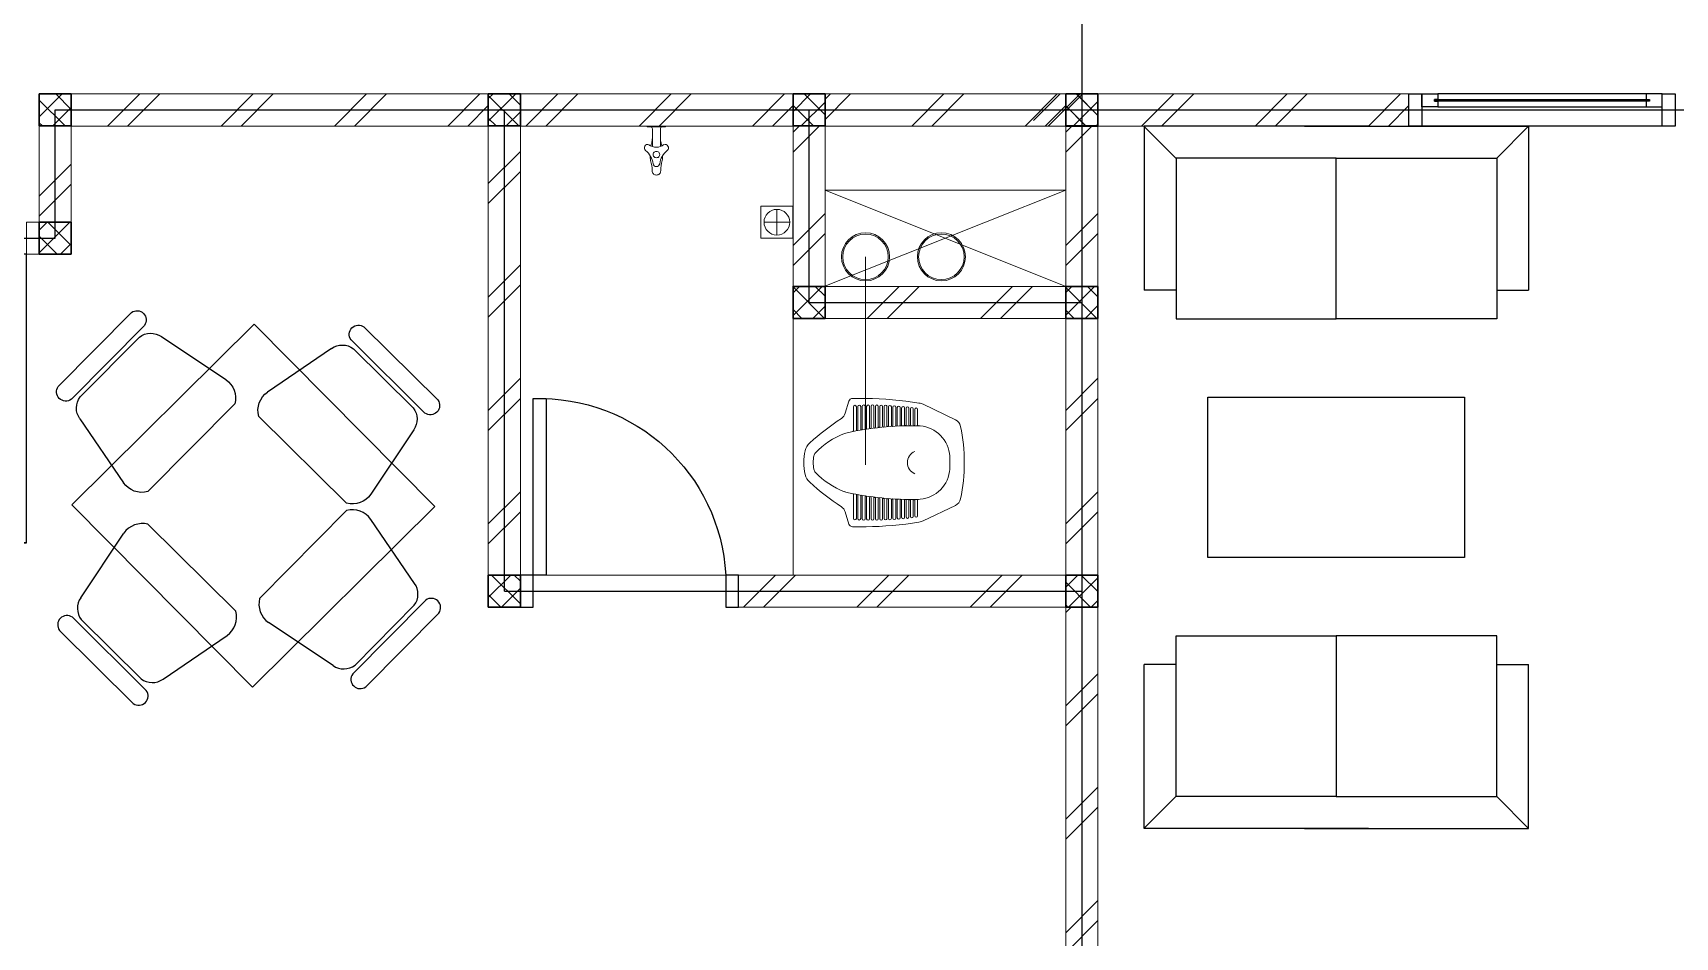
# Model space of a CAD drawing. Header units: millimetres. Extents: x -324 to 75, y -297 to 70.
# Drawn here: x -82.18 to -77.06, y 43.7 to 46.52 of the extents above; entities that cross this region are included whole.
import ezdxf

# ---------------------------------------------------------------- set-up
doc = ezdxf.new("R2010")
doc.units = ezdxf.units.MM
doc.layers.get('defpoints').update_dxf_attribs({"color": 1})
for name, color, linetype, lineweight in [('ars', 11, 'Continuous', 0), ('KOL', 1, 'Continuous', 30), ('KOLOM', 4, 'Continuous', 9), ('lan', 7, 'Continuous', 15), ('SANITAIR', 15, 'Continuous', 9), ('tem', 5, 'Continuous', 20), ('u', 6, 'Continuous', 20)]:
    doc.layers.add(name, color=color, linetype=linetype, lineweight=lineweight)
doc.layers.add('as', color=1, linetype='Continuous', plot=False)
doc.layers.add('FURNITURE', color=68, linetype='Continuous')
doc.layers.add('Kusen', color=30, linetype='Continuous')
doc.styles.add('ATTR', font='romans.shx', dxfattribs={"width": 0.8, "height": 0.56})

# ---------------------------------------------------------------- blocks, each defined once
blk = doc.blocks.new('tamu02')
at = {"linetype": 'Continuous'}
for points in [[(-0.5005, 1.2448), (-0.5998, 1.3453)], [(0.1005, 1.3453), (-0.5985, 1.3453), (-0.5985, 0.8339)], [(-0.0993, 1.3453), (0.5998, 1.3453), (0.5998, 0.8339)], [(0.5005, 1.2448), (0.5998, 1.3453)], [(-0.4993, 0.7444), (0, 0.7444), (0, 1.2448), (-0.4993, 1.2448), (-0.4993, 0.7444)], [(0.5005, 0.7444), (0, 0.7444), (0, 1.2448), (0.5005, 1.2448), (0.5005, 0.7444)], [(-0.4993, 0.8339), (-0.5985, 0.8339)], [(0.5005, 0.8339), (0.5998, 0.8339)], [(-0.4993, -0.2444), (0, -0.2444), (0, -0.7448), (-0.4993, -0.7448), (-0.4993, -0.2444)], [(0.5005, -0.2444), (0, -0.2444), (0, -0.7448), (0.5005, -0.7448), (0.5005, -0.2444)], [(0.1005, -0.8453), (-0.5985, -0.8453), (-0.5985, -0.3339)], [(-0.4993, -0.3339), (-0.5985, -0.3339)], [(-0.0993, -0.8453), (0.5998, -0.8453), (0.5998, -0.3339)], [(0.5005, -0.3339), (0.5998, -0.3339)], [(-0.5005, -0.7448), (-0.5998, -0.8453)], [(0.5005, -0.7448), (0.5998, -0.8453)]]:
    blk.add_lwpolyline(points, dxfattribs=at)
blk.add_lwpolyline([(0.4, 0.5), (0.4, 0), (-0.4, 0), (-0.4, 0.5), (0.4, 0.5)])
blk = doc.blocks.new('T. J2')
at = {"layer": 'Kusen'}
for p, q in [((-0.3692, 0.1), (0.2808, 0.1)), ((0.2808, 0.06), (-0.3692, 0.06)), ((-0.4192, 0), (0.3308, 0))]:
    blk.add_line(p, q, dxfattribs=at)
for points in [[(-0.4592, 0), (-0.4192, 0), (-0.4192, 0.1), (-0.4592, 0.1)], [(0.3308, 0), (0.3708, 0), (0.3708, 0.1), (0.3308, 0.1)]]:
    blk.add_lwpolyline(points, close=True, dxfattribs=at)
for points in [[(-0.3692, 0.0775), (-0.3692, 0.06), (-0.4192, 0.06), (-0.4192, 0.1), (-0.3692, 0.1), (-0.3692, 0.0825), (-0.3792, 0.0825), (-0.3792, 0.0775), (-0.3692, 0.0775)], [(0.2808, 0.0775), (0.2808, 0.06), (0.3308, 0.06), (0.3308, 0.1), (0.2808, 0.1), (0.2808, 0.0825), (0.2908, 0.0825), (0.2908, 0.0775), (0.2808, 0.0775)]]:
    blk.add_lwpolyline(points, dxfattribs=at)
at = {"layer": 'Kusen', "color": 141}
blk.add_lwpolyline([(-0.3792, 0.0775), (0.2908, 0.0775), (0.2908, 0.0825), (-0.3792, 0.0825)], close=True, dxfattribs=at)
blk = doc.blocks.new('K 10.10')
at = {"layer": 'ars'}
h = blk.add_hatch(dxfattribs=at)
h.set_pattern_fill('_USER', color=256, scale=0.05, angle=45, double=1, pattern_type=0)
h.set_pattern_definition([(45, (0, 0), (-0.035355339, 0.035355339), []), (135, (0, 0), (-0.035355339, -0.035355339), [])])
h.paths.add_polyline_path([(1560.5383, 1380.4069), (1560.6383, 1380.4069), (1560.6383, 1380.5069), (1560.5383, 1380.5069)])
at = {"layer": 'KOL'}
blk.add_lwpolyline([(1560.5383, 1380.4069), (1560.6383, 1380.4069), (1560.6383, 1380.5069), (1560.5383, 1380.5069)], close=True, dxfattribs=at)
blk = doc.blocks.new('typikal-1a')
at = {"layer": 'as'}
blk.add_line((0, 5.5), (1.9, 5.5), dxfattribs=at)
at = {"layer": 'tem'}
for points in [[(1.02, 5.45), (0.05, 5.45), (0.05, 5.55), (1.02, 5.55)], [(0.05, 2.85), (-0.05, 2.85), (-0.05, 5.45), (0.05, 5.45)]]:
    blk.add_lwpolyline(points, close=True, dxfattribs=at)
at = {"layer": 'FURNITURE'}
blk.add_blockref('tamu02', (0.7934, 4.1047), dxfattribs=at)
at = {"layer": 'KOLOM', "extrusion": (0, 0, -1), "zscale": -1}
blk.add_blockref('K 10.10', (-1560.5883, -1374.9569), dxfattribs=at)
at = {"layer": 'Kusen', "xscale": -1}
blk.add_blockref('T. J2', (1.3908, 5.45), dxfattribs=at)
blk = doc.blocks.new('KRAN ATAS')
for p, q in [((-0.0198, 0), (0, 0)), ((-0.0198, -0.0015), (-0.0198, 0)), ((0.0198, 0), (0, 0)), ((0.0198, -0.0015), (0.0198, 0)), ((-0.0193, -0.002), (0, -0.002)), ((-0.0087, -0.006), (-0.0087, -0.0441)), ((0.0193, -0.002), (0, -0.002)), ((0.0087, -0.006), (0.0087, -0.0441))]:
    blk.add_line(p, q)
for centre, radius, start, end in [((-0.0193, -0.0015), 0.0005, 180, 270), ((-0.0127, -0.006), 0.004, 0, 90), ((-0.0388, -0.0275), 0.03, 343.7486, 0), ((0.0127, -0.006), 0.004, 90, 180), ((0.0388, -0.0275), 0.03, 180, 196.2514), ((0.0193, -0.0015), 0.0005, 270, 0), ((-0.0191, -0.047), 0.00682, 147.2603, 232.4214), ((-0.0188, -0.0464), 0.00682, 67.5786, 152.7397), ((-0.0514, -0.0871), 0.0447, 7.4918, 50.9581), ((0, -0.0187), 0.0268, 232.9628, 307.0372), ((0.0743, -0.0604), 0.0878, 182.0552, 189.0251), ((0.0743, -0.0604), 0.0878, 163.7486, 168.4446), ((-0.0004, -0.0613), 0.0068, 86.5771, 273.4229), ((0.0004, -0.0613), 0.0068, 266.5771, 93.4229), ((0.0514, -0.0871), 0.0447, 129.0419, 172.5082), ((-0.0743, -0.0604), 0.0878, 11.5554, 16.2514), ((-0.0743, -0.0604), 0.0878, 350.9749, 357.9448), ((0.0188, -0.0464), 0.00682, 27.2603, 112.4214), ((0.0191, -0.047), 0.00682, 307.5786, 32.7397), ((-0.0892, -0.0965), 0.08, 0.3555, 16.2023), ((-0.0004, -0.0965), 0.0088, 176.8553, 272.6444), ((-0.0003, -0.0804), 0.00682, 187.5786, 272.7397), ((0.0003, -0.0804), 0.00682, 267.2603, 352.4214), ((0.0004, -0.0965), 0.0088, 267.3556, 3.1447), ((0.0892, -0.0965), 0.08, 163.7977, 179.6445)]:
    blk.add_arc(centre, radius, start, end)
blk = doc.blocks.new('AVOOR')
blk.add_lwpolyline([(-21.8185, -71.5914), (-21.9185, -71.5914), (-21.9185, -71.4914), (-21.8185, -71.4914)], close=True)
for points in [[(-21.8685, -71.5014), (-21.8685, -71.5814)], [(-21.9085, -71.5414), (-21.8285, -71.5414)]]:
    blk.add_lwpolyline(points)
blk.add_circle((-21.8685, -71.5414), 0.04)
blk = doc.blocks.new('CL J D')
for p, q in [((0.0275, 0.1273), (0.1283, 0.1756)), ((0.145, 0.1598), (0.145, 0.1109)), ((0.1539, 0.1598), (0.1539, 0.1111)), ((0.1587, 0.1615), (0.1587, 0.1111)), ((0.1676, 0.1615), (0.1676, 0.1111)), ((0.1723, 0.1631), (0.1723, 0.1111)), ((0.1812, 0.1631), (0.1812, 0.1109)), ((0.186, 0.1645), (0.186, 0.1109)), ((0.1949, 0.1645), (0.1949, 0.1105)), ((0.1996, 0.1657), (0.1996, 0.1105)), ((0.2085, 0.1657), (0.2085, 0.11)), ((0.2133, 0.1667), (0.2133, 0.11)), ((0.2222, 0.1667), (0.2222, 0.1092)), ((0.2269, 0.1676), (0.2269, 0.1092)), ((0.2358, 0.1676), (0.2358, 0.1082)), ((0.2406, 0.1682), (0.2406, 0.1082)), ((0.2495, 0.1682), (0.2495, 0.107)), ((0.2542, 0.1687), (0.2542, 0.107)), ((0.2631, 0.1687), (0.2631, 0.1056)), ((0.2679, 0.169), (0.2679, 0.1056)), ((0.2768, 0.169), (0.2768, 0.104)), ((0.2815, 0.1692), (0.2815, 0.104)), ((0.2904, 0.1692), (0.2904, 0.1022)), ((0.2952, 0.1691), (0.2952, 0.1022)), ((0.3041, 0.1691), (0.3041, 0.1003)), ((0.306, 0.1938), (0.3479, 0.1938)), ((0.3088, 0.1689), (0.3088, 0.1003)), ((0.3177, 0.1689), (0.3177, 0.0981)), ((0.3225, 0.1685), (0.3225, 0.0981)), ((0.3314, 0.1685), (0.3314, 0.0957)), ((0.3361, 0.1679), (0.3361, 0.0957)), ((0.345, 0.1679), (0.345, 0.093)), ((0.3709, 0.1476), (0.3594, 0.1853)), ((0.0275, -0.1398), (0.1283, -0.188)), ((0.145, -0.1722), (0.145, -0.1234)), ((0.1539, -0.1722), (0.1539, -0.1236)), ((0.1587, -0.174), (0.1587, -0.1236)), ((0.1676, -0.174), (0.1676, -0.1236)), ((0.1723, -0.1756), (0.1723, -0.1236)), ((0.1812, -0.1756), (0.1812, -0.1234)), ((0.186, -0.177), (0.186, -0.1234)), ((0.1949, -0.177), (0.1949, -0.123)), ((0.1996, -0.1782), (0.1996, -0.123)), ((0.2085, -0.1782), (0.2085, -0.1224)), ((0.2133, -0.1792), (0.2133, -0.1224)), ((0.2222, -0.1792), (0.2222, -0.1216)), ((0.2269, -0.18), (0.2269, -0.1216)), ((0.2358, -0.18), (0.2358, -0.1206)), ((0.2406, -0.1807), (0.2406, -0.1206)), ((0.2495, -0.1807), (0.2495, -0.1195)), ((0.2542, -0.1812), (0.2542, -0.1195)), ((0.2631, -0.1812), (0.2631, -0.1181)), ((0.2679, -0.1815), (0.2679, -0.1181)), ((0.2768, -0.1815), (0.2768, -0.1165)), ((0.2815, -0.1816), (0.2815, -0.1165)), ((0.2904, -0.1816), (0.2904, -0.1147)), ((0.2952, -0.1816), (0.2952, -0.1147)), ((0.3041, -0.1816), (0.3041, -0.1127)), ((0.3088, -0.1813), (0.3088, -0.1127)), ((0.3177, -0.1813), (0.3177, -0.1105)), ((0.3225, -0.1809), (0.3225, -0.1105)), ((0.3314, -0.1809), (0.3314, -0.1081)), ((0.3361, -0.1803), (0.3361, -0.1081)), ((0.345, -0.1803), (0.345, -0.1055)), ((0.3709, -0.16), (0.3594, -0.1977)), ((0.306, -0.2062), (0.3479, -0.2062))]:
    blk.add_line(p, q)
for centre, radius, start, end in [((0.1462, 0.1381), 0.0415, 97.4366, 115.5884), ((0.3183, -0.8979), 1.0917, 90.6447, 99.3564), ((0.1495, 0.1598), 0.00445, 0, 180), ((0.1631, 0.1615), 0.00445, 0, 180), ((0.1768, 0.1631), 0.00445, 0, 180), ((0.1904, 0.1645), 0.00445, 0, 180), ((0.2041, 0.1657), 0.00445, 0, 180), ((0.2177, 0.1667), 0.00445, 0, 180), ((0.2314, 0.1676), 0.00445, 0, 180), ((0.245, 0.1682), 0.00445, 0, 180), ((0.2587, 0.1687), 0.00445, 0, 180), ((0.2723, 0.169), 0.00445, 0, 180), ((0.286, 0.1692), 0.00445, 0, 180), ((0.2996, 0.1691), 0.00445, 0, 180), ((0.3133, 0.1689), 0.00445, 0, 180), ((0.3269, 0.1685), 0.00445, 0, 180), ((0.3406, 0.1679), 0.00445, 0, 180), ((0.3479, 0.1818), 0.012, 16.9837, 90), ((0.5098, 0), 0.5098, 167.907, 180.7001), ((0.0403, 0.1006), 0.0297, 115.5884, 167.907), ((0.1458, 0.0077), 0.1009, 89.3646, 171.9631), ((0.1427, 0.1109), 0.00237, 271.7186, 0), ((0.1639, -0.8282), 0.9369, 77.6038, 91.0419), ((0.1563, 0.1111), 0.00237, 180, 0), ((0.17, 0.1111), 0.00237, 180, 0), ((0.1836, 0.1109), 0.00237, 180, 0), ((0.1973, 0.1105), 0.00237, 180, 0), ((0.2109, 0.11), 0.00237, 180, 0), ((0.2246, 0.1092), 0.00237, 180, 0), ((0.2382, 0.1082), 0.00237, 180, 0), ((0.2519, 0.107), 0.00237, 180, 0), ((0.2655, 0.1056), 0.00237, 180, 0), ((0.2792, 0.104), 0.00237, 180, 0), ((0.3992, 0.1563), 0.0297, 196.9837, 236.587), ((-0.0629, -0.5443), 0.8096, 47.7542, 56.587), ((0.2928, 0.1022), 0.00237, 180, 0), ((0.3064, 0.1003), 0.00237, 180, 0), ((0.3201, 0.0981), 0.00237, 180, 0), ((0.3337, 0.0957), 0.00237, 180, 0), ((0.3474, 0.093), 0.00237, 180, 258.7357), ((0.3518, 0.0291), 0.0593, 68.9695, 77.1263), ((0.2831, -0.1497), 0.2509, 43.8785, 68.9695), ((0.4495, 0.0199), 0.0475, 13.4838, 47.7542), ((0.1995, 0.0001), 0.1551, 171.9445, 182.3259), ((0.1409, -0.0052), 0.0359, 358.3993, 69.7102), ((0.4511, 0.0118), 0.0178, 9.3054, 43.8785), ((0.3402, -0.0063), 0.1302, 0.0418, 9.3054), ((0.3402, -0.0063), 0.1598, 0.034, 13.4838), ((0.5098, -0.0125), 0.5098, 179.2999, 192.093), ((0.1995, -0.0125), 0.1551, 177.6741, 188.0555), ((0.1458, -0.0202), 0.1009, 188.0369, 270.6354), ((0.1409, -0.0072), 0.0359, 290.2898, 1.6007), ((0.2831, 0.1372), 0.2509, 291.0305, 316.1215), ((0.4511, -0.0243), 0.0178, 316.1215, 350.6946), ((0.3402, -0.0061), 0.1302, 350.6946, 359.9582), ((0.4495, -0.0323), 0.0475, 312.2458, 346.5162), ((0.3402, -0.0061), 0.1598, 346.5162, 359.966), ((0.1639, 0.8157), 0.9369, 268.9581, 282.3962), ((0.3518, -0.0415), 0.0593, 282.8737, 291.0305), ((-0.0629, 0.5318), 0.8096, 303.413, 312.2458), ((0.0403, -0.113), 0.0297, 192.093, 244.4116), ((0.1427, -0.1234), 0.00237, 0, 88.2814), ((0.1563, -0.1236), 0.00237, 0, 180), ((0.17, -0.1236), 0.00237, 0, 180), ((0.1836, -0.1234), 0.00237, 0, 180), ((0.1973, -0.123), 0.00237, 0, 180), ((0.2109, -0.1224), 0.00237, 0, 180), ((0.2246, -0.1216), 0.00237, 0, 180), ((0.2382, -0.1206), 0.00237, 0, 180), ((0.2519, -0.1195), 0.00237, 0, 180), ((0.2655, -0.1181), 0.00237, 0, 180), ((0.2792, -0.1165), 0.00237, 0, 180), ((0.2928, -0.1147), 0.00237, 0, 180), ((0.3064, -0.1127), 0.00237, 0, 180), ((0.3201, -0.1105), 0.00237, 0, 180), ((0.3337, -0.1081), 0.00237, 0, 180), ((0.3474, -0.1055), 0.00237, 101.2643, 180), ((0.3992, -0.1687), 0.0297, 123.413, 163.0163), ((0.1462, -0.1506), 0.0415, 244.4116, 262.5634), ((0.3183, 0.8854), 1.0917, 260.6436, 269.3553), ((0.1495, -0.1722), 0.00445, 180, 0), ((0.1631, -0.174), 0.00445, 180, 0), ((0.1768, -0.1756), 0.00445, 180, 0), ((0.1904, -0.177), 0.00445, 180, 0), ((0.2041, -0.1782), 0.00445, 180, 0), ((0.2177, -0.1792), 0.00445, 180, 0), ((0.2314, -0.18), 0.00445, 180, 0), ((0.245, -0.1807), 0.00445, 180, 0), ((0.2587, -0.1812), 0.00445, 180, 0), ((0.2723, -0.1815), 0.00445, 180, 0), ((0.286, -0.1816), 0.00445, 180, 0), ((0.2996, -0.1816), 0.00445, 180, 0), ((0.3133, -0.1813), 0.00445, 180, 0), ((0.3269, -0.1809), 0.00445, 180, 0), ((0.3406, -0.1803), 0.00445, 180, 0), ((0.3479, -0.1942), 0.012, 270, 343.0163)]:
    blk.add_arc(centre, radius, start, end)
blk = doc.blocks.new('P.60')
at = {"layer": 'Kusen'}
for points in [[(1472.8348, 997.5354), (1472.8748, 997.5354), (1472.8748, 997.4354), (1472.8348, 997.4354)], [(1473.4748, 997.5354), (1473.5148, 997.5354), (1473.5148, 997.4354), (1473.4748, 997.4354)], [(1472.8748, 996.8854), (1472.9148, 996.8854), (1472.9148, 997.4354), (1472.8748, 997.4354)]]:
    blk.add_lwpolyline(points, close=True, dxfattribs=at)
blk.add_arc((1472.8948, 997.4658), 0.5808, 268.0266, 356.9943, dxfattribs=at)
blk = doc.blocks.new('P-90')
at = {"layer": 'Kusen'}
blk.add_lwpolyline([(374.6908, -21.5979), (374.7408, -21.5979), (374.7408, -22.4979), (374.6908, -22.4979)], close=True, dxfattribs=at)
at = {"layer": 'Kusen', "lineweight": 9}
for points in [[(373.8008, -22.4979), (373.8408, -22.4979), (373.8408, -22.5979), (373.8008, -22.5979)], [(374.7408, -22.4979), (374.7808, -22.4979), (374.7808, -22.5979), (374.7408, -22.5979)]]:
    blk.add_lwpolyline(points, close=True, dxfattribs=at)
at = {"layer": 'Kusen'}
blk.add_arc((374.7408, -22.4979), 0.9, 90, 180, dxfattribs=at)
blk = doc.blocks.new('Manager Chair')
for p, q in [((6.793595, 0), (-6.793595, 0)), ((6.793595, -2.40006), (-6.793595, -2.40006)), ((5.764665, -3), (-5.250155, -3)), ((-7.308135, -5), (-9.242845, -14.93924)), ((7.82266, -5), (9.757352, -14.93924)), ((-7.822645, -18), (8.337156, -18))]:
    blk.add_line(p, q)
for centre, radius, start, end in [((-6.608415, -1.20003), 1.214231, 98.77222, 261.2278), ((6.608435, -1.20003), 1.214228, 278.7714, 81.22861), ((-4.915795, -5.40289), 2.426032, 97.92188, 170.4409), ((5.430285, -5.40292), 2.42607, 9.559852, 82.07782), ((-6.352795, -15.45813), 2.936262, 169.8216, 239.9611), ((6.867295, -15.45813), 2.936262, 300.0388, 10.17842)]:
    blk.add_arc(centre, radius, start, end)
at = {"style": 'ATTR', "width": 0.8, "flags": 9}
blk.add_attdef('ESTCODE', (0, 0), '', height=0.003816, dxfattribs=at)
blk = doc.blocks.new('mj makan')
blk.add_lwpolyline([(-0.0055, 1.1314), (0.5629, 0.5684), (0, 0), (-0.5684, 0.5629)], close=True)
for p, xscale, yscale, zscale, rotation in [((-0.4923, 1.0685), -0.02383953608250516, 0.02383953608250516, 0.02383953608250516, 44.72219960516194), ((0.4614, 1.0156), -0.02383953608250517, 0.02383953608250517, 0.02383953608250517, 314.7221996051619)]:
    blk.add_blockref('Manager Chair', p, dxfattribs=dict(xscale=xscale, yscale=yscale, zscale=zscale, rotation=rotation))
at = {"extrusion": (0, 0, -1)}
for p, xscale, yscale, zscale, rotation in [((-0.457, 0.1222), -0.02383953608250516, 0.02383953608250516, -0.02383953608250516, 135.277800394838), ((0.4971, 0.0786), -0.0238395360825052, 0.0238395360825052, -0.0238395360825052, 225.2778003948382)]:
    blk.add_blockref('Manager Chair', p, dxfattribs=dict(at, xscale=xscale, yscale=yscale, zscale=zscale, rotation=rotation))
blk = doc.blocks.new('A-2')
at = {"layer": 'ars'}
h = blk.add_hatch(dxfattribs=at)
h.set_pattern_fill('TEMBOK', color=256, scale=0.25)
h.set_pattern_definition([(45, (7.2228, -3.5551), (-0.1767767, 0.1767767), []), (45, (7.2853, -3.5551), (-0.1767767, 0.1767767), [])])
h.paths.add_polyline_path([(-29.44, 48.5695), (-28.14, 48.5695), (-28.14, 48.4695), (-29.44, 48.4695)])
h = blk.add_hatch(dxfattribs=at)
h.set_pattern_fill('TEMBOK', color=256, scale=0.25)
h.set_pattern_definition([(45, (8.1728, -3.5551), (-0.1767767, 0.1767767), []), (45, (8.2353, -3.5551), (-0.1767767, 0.1767767), [])])
h.paths.add_polyline_path([(-28.04, 48.5695), (-27.19, 48.5695), (-27.19, 48.4695), (-28.04, 48.4695)])
h = blk.add_hatch(dxfattribs=at)
h.set_pattern_fill('TEMBOK', color=256, scale=0.25)
h.set_pattern_definition([(45, (9.0228, -3.5551), (-0.1767767, 0.1767767), []), (45, (9.0853, -3.5551), (-0.1767767, 0.1767767), [])])
h.paths.add_polyline_path([(-27.09, 48.5695), (-26.34, 48.5695), (-26.34, 48.4695), (-27.09, 48.4695)])
h = blk.add_hatch(dxfattribs=at)
h.set_pattern_fill('TEMBOK', color=256, scale=0.25)
h.set_pattern_definition([(45, (10.0928, -3.5551), (-0.1767767, 0.1767767), []), (45, (10.1553, -3.5551), (-0.1767767, 0.1767767), [])])
h.paths.add_polyline_path([(-26.44, 48.5695), (-25.27, 48.5695), (-25.27, 48.4695), (-26.44, 48.4695)])
h = blk.add_hatch(dxfattribs=at)
h.set_pattern_fill('TEMBOK', color=256, scale=0.25)
h.set_pattern_definition([(45, (4.9428, -7.2551), (-0.1767767, 0.1767767), []), (45, (5.0053, -7.2551), (-0.1767767, 0.1767767), [])])
h.paths.add_polyline_path([(-29.44, 48.4695), (-29.54, 48.4695), (-29.54, 48.1695), (-29.44, 48.1695)])
h = blk.add_hatch(dxfattribs=at)
h.set_pattern_fill('TEMBOK', color=256, scale=0.25)
h.set_pattern_definition([(45, (6.3428, -6.1551), (-0.1767767, 0.1767767), []), (45, (6.4053, -6.1551), (-0.1767767, 0.1767767), [])])
h.paths.add_polyline_path([(-28.04, 48.4695), (-28.14, 48.4695), (-28.14, 47.0695), (-28.04, 47.0695)])
h = blk.add_hatch(dxfattribs=at)
h.set_pattern_fill('TEMBOK', color=256, scale=0.25)
h.set_pattern_definition([(45, (7.2928, -7.0551), (-0.1767767, 0.1767767), []), (45, (7.3553, -7.0551), (-0.1767767, 0.1767767), [])])
h.paths.add_polyline_path([(-27.09, 48.4695), (-27.19, 48.4695), (-27.19, 47.9695), (-27.09, 47.9695)])
h = blk.add_hatch(dxfattribs=at)
h.set_pattern_fill('TEMBOK', color=256, scale=0.25)
h.set_pattern_definition([(45, (8.1428, -7.0551), (-0.1767767, 0.1767767), []), (45, (8.2053, -7.0551), (-0.1767767, 0.1767767), [])])
h.paths.add_polyline_path([(-26.24, 48.4695), (-26.34, 48.4695), (-26.34, 47.9695), (-26.24, 47.9695)])
h = blk.add_hatch(dxfattribs=at)
h.set_pattern_fill('TEMBOK', color=256, scale=0.25)
h.set_pattern_definition([(45, (9.0228, -2.9551), (-0.1767767, 0.1767767), []), (45, (9.0853, -2.9551), (-0.1767767, 0.1767767), [])])
h.paths.add_polyline_path([(-27.09, 47.9695), (-26.34, 47.9695), (-26.34, 47.8695), (-27.09, 47.8695)])
h = blk.add_hatch(dxfattribs=at)
h.set_pattern_fill('TEMBOK', color=256, scale=0.25)
h.set_pattern_definition([(45, (8.1428, -6.1551), (-0.1767767, 0.1767767), []), (45, (8.2053, -6.1551), (-0.1767767, 0.1767767), [])])
h.paths.add_polyline_path([(-26.24, 47.8695), (-26.34, 47.8695), (-26.34, 47.0695), (-26.24, 47.0695)])
h = blk.add_hatch(dxfattribs=at)
h.set_pattern_fill('TEMBOK', color=256, scale=0.25)
h.set_pattern_definition([(45, (9.0228, -2.0551), (-0.1767767, 0.1767767), []), (45, (9.0853, -2.0551), (-0.1767767, 0.1767767), [])])
h.paths.add_polyline_path([(-27.36, 47.0695), (-26.34, 47.0695), (-26.34, 46.9695), (-27.36, 46.9695)])
h = blk.add_hatch(dxfattribs=at)
h.set_pattern_fill('TEMBOK', color=256, scale=0.25)
h.set_pattern_definition([(45, (8.1428, -4.9551), (-0.1767767, 0.1767767), []), (45, (8.2053, -4.9551), (-0.1767767, 0.1767767), [])])
h.paths.add_polyline_path([(-26.24, 46.9695), (-26.34, 46.9695), (-26.34, 45.8695), (-26.24, 45.8695)])
for centre, radius in [((-26.964, 48.0617), 0.075), ((-26.964, 48.0617), 0.071), ((-26.7275, 48.0617), 0.075), ((-26.7275, 48.0617), 0.071)]:
    blk.add_circle(centre, radius, dxfattribs=at)
at = {"layer": 'as'}
for p, q in [((-26.29, 56.1195), (-26.29, 43.0195)), ((-29.49, 48.1195), (-29.49, 48.5195)), ((-29.49, 48.5195), (-26.29, 48.5195)), ((-28.09, 47.0195), (-28.09, 48.5195)), ((-27.14, 47.9195), (-27.14, 48.5195)), ((-30.59, 48.1195), (-29.49, 48.1195)), ((-27.14, 47.9195), (-26.29, 47.9195)), ((-28.09, 47.0195), (-26.29, 47.0195))]:
    blk.add_line(p, q, dxfattribs=at)
at = {"layer": 'lan'}
for p, q in [((-27.19, 47.8695), (-27.19, 47.0695)), ((-27.4, 47.0695), (-27.96, 47.0695))]:
    blk.add_line(p, q, dxfattribs=at)
at = {"layer": 'tem'}
for points in [[(-29.44, 48.5695), (-28.14, 48.5695), (-28.14, 48.4695), (-29.44, 48.4695)], [(-28.04, 48.5695), (-27.19, 48.5695), (-27.19, 48.4695), (-28.04, 48.4695)], [(-26.34, 48.5695), (-27.09, 48.5695), (-27.09, 48.4695), (-26.34, 48.4695)], [(-29.54, 48.4695), (-29.44, 48.4695), (-29.44, 48.1695), (-29.54, 48.1695)], [(-28.04, 48.4695), (-28.14, 48.4695), (-28.14, 47.0695), (-28.04, 47.0695)], [(-27.09, 48.4695), (-27.19, 48.4695), (-27.19, 47.9695), (-27.09, 47.9695)], [(-27.09, 47.8695), (-26.34, 47.8695), (-26.34, 47.9695), (-27.09, 47.9695)], [(-27.36, 46.9695), (-26.34, 46.9695), (-26.34, 47.0695), (-27.36, 47.0695)]]:
    blk.add_lwpolyline(points, close=True, dxfattribs=at)
at = {"layer": 'u'}
for points in [[(-26.34, 48.2695), (-27.0904, 47.97)], [(-26.34, 47.9695), (-27.09, 48.2695)], [(-26.34, 48.2695), (-27.09, 48.2695)], [(-26.964, 48.0617), (-26.964, 47.4132)]]:
    blk.add_lwpolyline(points, dxfattribs=at)
at = {"layer": 'FURNITURE', "xscale": -1, "rotation": 180}
blk.add_blockref('mj makan', (-28.8695, 47.8515), dxfattribs=at)
at = {"layer": 'KOLOM', "extrusion": (0, 0, -1), "zscale": -1}
for p in [(-1531.0983, -1331.9373), (-1532.4983, -1331.9373), (-1533.4483, -1331.9373), (-1534.2983, -1331.9373), (-1531.0983, -1332.3373), (-1533.4483, -1332.5373), (-1534.2983, -1332.5373), (-1532.4983, -1333.4373), (-1534.2983, -1333.4373)]:
    blk.add_blockref('K 10.10', p, dxfattribs=at)
at = {"layer": 'KOLOM', "xscale": -1}
blk.add_blockref('K 10.10', (1534.2983, -1331.9373), dxfattribs=at)
at = {"layer": 'Kusen', "xscale": -1, "rotation": 180}
for name, p in [('P-90', (-404.3208, 25.5717)), ('P.60', (-1500.8748, 1044.5049))]:
    blk.add_blockref(name, p, dxfattribs=at)
at = {"layer": 'lan'}
blk.add_blockref('typikal-1a', (-26.29, 43.0195), dxfattribs=at)
at = {"layer": 'SANITAIR', "extrusion": (0, 0, -1), "xscale": -1.450644103627577, "yscale": 1.450644103627577, "zscale": -1.450644103627577, "rotation": 359.9613440846884}
blk.add_blockref('KRAN ATAS', (27.616, 48.4695), dxfattribs=at)
at = {"layer": 'SANITAIR'}
blk.add_blockref('AVOOR', (-5.3719, 119.7109), dxfattribs=at)
at = {"layer": 'SANITAIR', "extrusion": (0, 0, -1), "zscale": -1}
blk.add_blockref('CL J D', (26.6565, 47.4263), dxfattribs=at)

msp = doc.modelspace()

# ---------------------------------------------------------------- block references
at = {"layer": 'defpoints'}
msp.add_blockref('A-2', (-52.6163, -2.2441), dxfattribs=at)

doc.saveas('drawing.dxf')
